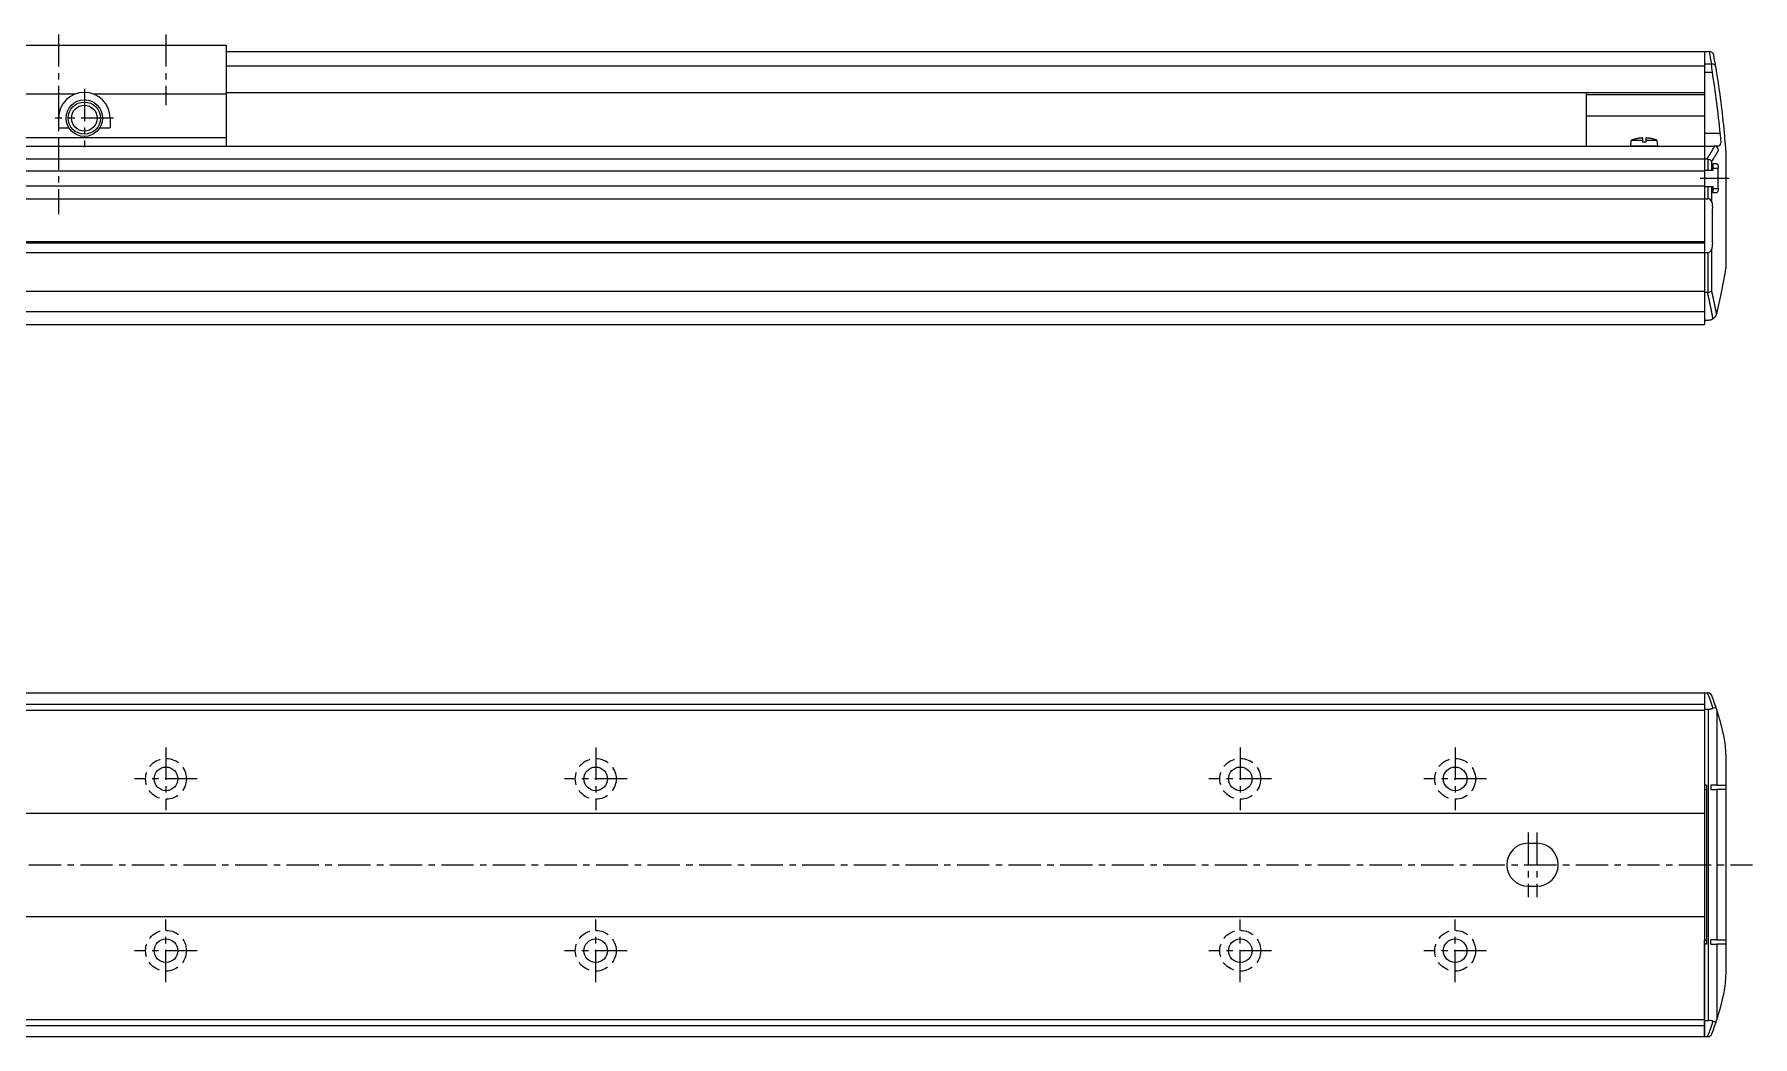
# Model space of a CAD drawing. Extents: x -693 to 100, y 35 to 506.
# Drawn here: x -303 to 96.8, y 69.3 to 302.6 of the extents above; entities that cross this region are included whole.
import ezdxf

# ---------------------------------------------------------------- set-up
doc = ezdxf.new("R2010")
doc.units = 0
doc.linetypes.add('CENTER', pattern=[12, 7.5, -1.5, 1.5, -1.5])
doc.linetypes.add('DASHED', pattern=[4.5, 3, -1.5])
doc.layers.get('0').update_dxf_attribs({"linetype": 'CONTINUOUS'})
doc.layers.add('CENTER', color=1, linetype='CENTER')

msp = doc.modelspace()

# ---------------------------------------------------------------- linework, layer by layer
at = {"color": 7, "linetype": 'CONTINUOUS'}
for p, q in [((-336.42, 300.09), (-258.42, 300.09)), ((-258.42, 300.09), (-258.42, 276.59)), ((-258.42, 298.59), (85.58, 298.59)), ((85.58, 298.59), (85.58, 236.09)), ((85.58, 298.59), (85.58, 289.09)), ((85.58, 298.59), (86.76, 298.59)), ((85.58, 298.59), (85.58, 289.09)), ((86.77, 298.59), (86.76, 298.59)), ((-258.42, 295.23), (85.58, 295.23)), ((85.58, 295.7), (87.27, 295.7)), ((85.58, 293.82), (87.43, 293.82)), ((-336.42, 288.72), (-293.5, 288.72)), ((-289.35, 288.72), (-258.42, 288.72)), ((-258.42, 289.09), (85.58, 289.09)), ((58.08, 289.09), (58.08, 276.59)), ((58.08, 288.62), (85.58, 288.62)), ((-297.42, 283.09), (-297.42, 280.84)), ((-297.42, 280.84), (-295.03, 280.84)), ((-287.82, 280.84), (-285.42, 280.84)), ((-285.42, 283.09), (-285.42, 280.84)), ((58.08, 283.63), (85.58, 283.63)), ((-504.42, 276.59), (85.58, 276.59)), ((-336.42, 278.59), (-258.42, 278.59)), ((68.43, 276.59), (68.54, 277.89)), ((74.73, 276.59), (68.43, 276.59)), ((71.18, 277.89), (68.54, 277.89)), ((71.18, 278.48), (71.18, 277.49)), ((71.98, 277.49), (71.18, 277.49)), ((71.98, 278.48), (71.98, 277.49)), ((74.61, 277.89), (71.98, 277.89)), ((74.73, 276.59), (74.61, 277.89)), ((85.58, 279.59), (89.25, 279.59)), ((85.58, 276.59), (87.82, 276.59)), ((85.58, 276.59), (85.58, 235.09)), ((88.97, 276.59), (87.82, 276.59)), ((87.82, 276.59), (87.97, 276.58)), ((89.18, 276.68), (88.97, 276.59)), ((90.48, 276.91), (90.48, 276.89)), ((-504.42, 273.59), (85.58, 273.59)), ((85.58, 273.59), (86.16, 273.59)), ((86.16, 273.59), (86.36, 273.57)), ((86.36, 273.57), (86.36, 270.99)), ((87.29, 270.99), (87.29, 273.01)), ((88.49, 272.44), (87.55, 272.44)), ((87.55, 272.44), (87.55, 270.99)), ((90.58, 275.59), (90.58, 248.09)), ((-504.42, 270.84), (85.58, 270.84)), ((85.58, 270.99), (87.55, 270.99)), ((87.55, 271.44), (88.81, 271.44)), ((88.81, 266.74), (88.81, 271.44)), ((-504.42, 267.34), (85.58, 267.34)), ((-504.42, 264.32), (85.58, 264.32)), ((85.58, 267.19), (87.55, 267.19)), ((85.58, 264.32), (86.36, 264.32)), ((86.36, 267.19), (86.36, 264.32)), ((87.29, 263.52), (87.29, 267.19)), ((87.55, 267.19), (87.55, 265.74)), ((87.55, 266.74), (88.81, 266.74)), ((87.55, 265.74), (88.49, 265.74)), ((87.43, 254.09), (87.43, 262.09)), ((-504.42, 254.39), (85.58, 254.39)), ((-504.42, 254.09), (85.58, 254.09)), ((87.29, 242.85), (87.29, 252.65)), ((-504.42, 251.85), (85.58, 251.85)), ((85.58, 251.85), (86.36, 251.85)), ((86.36, 251.85), (86.36, 242.59)), ((-504.42, 242.85), (85.58, 242.85)), ((85.58, 242.59), (86.31, 242.59)), ((86.36, 242.59), (86.31, 242.59)), ((-504.42, 238.09), (85.58, 238.09)), ((85.58, 236.09), (86.52, 236.09)), ((88.47, 237.62), (88.43, 237.48)), ((-504.42, 235.09), (85.58, 235.09)), ((-504.42, 149.3), (85.58, 149.3)), ((85.58, 149.3), (85.58, 69.3)), ((85.58, 149.3), (85.58, 126.85)), ((85.58, 149.3), (86.31, 149.3)), ((86.31, 149.3), (86.36, 149.3)), ((-504.42, 146.7), (85.58, 146.7)), ((-504.42, 145.3), (85.58, 145.3)), ((85.58, 145.55), (86.52, 145.55)), ((86.52, 73.05), (86.52, 145.55)), ((88.43, 145.51), (88.47, 145.38)), ((88.47, 145.38), (88.47, 127.8)), ((90.58, 134.95), (90.58, 83.65)), ((86.03, 127.8), (85.58, 127.8)), ((85.58, 126.85), (86.03, 126.85)), ((86.03, 127.8), (86.03, 90.8)), ((88.47, 127.8), (87.08, 127.8)), ((87.08, 127.8), (87.08, 126.8)), ((87.08, 126.8), (88.47, 126.8)), ((88.47, 127.8), (90.41, 127.8)), ((88.47, 126.8), (88.47, 91.8)), ((90.41, 126.8), (88.47, 126.8)), ((90.41, 127.8), (90.58, 127.75)), ((90.58, 126.74), (90.41, 126.8)), ((-504.42, 121.3), (85.58, 121.3)), ((44.58, 114.3), (46.58, 114.3)), ((44.58, 104.3), (46.58, 104.3)), ((-504.42, 97.3), (85.58, 97.3)), ((86.03, 91.76), (85.58, 91.75)), ((85.58, 69.3), (85.58, 91.75)), ((86.03, 90.8), (85.58, 90.8)), ((88.47, 91.8), (87.08, 91.8)), ((87.08, 90.8), (87.08, 91.8)), ((87.08, 90.8), (88.47, 90.8)), ((88.47, 91.8), (90.41, 91.8)), ((88.47, 90.8), (88.47, 73.22)), ((90.41, 90.8), (88.47, 90.8)), ((90.41, 91.8), (90.58, 91.86)), ((90.58, 90.86), (90.41, 90.8)), ((-504.42, 73.3), (85.58, 73.3)), ((85.58, 73.05), (86.52, 73.05)), ((88.47, 73.22), (88.43, 73.09)), ((-504.42, 71.9), (85.58, 71.9)), ((-504.42, 69.3), (85.58, 69.3)), ((85.58, 69.3), (86.31, 69.3)), ((86.36, 69.3), (86.31, 69.3))]:
    msp.add_line(p, q, dxfattribs=at)
for points in [[(87.43, 293.82), (87.39, 294.24), (87.34, 294.87), (87.3, 295.37), (87.27, 295.7)], [(89.18, 276.68), (89.39, 277.07), (89.48, 277.54)], [(88.49, 272.44), (88.5, 272.44), (88.61, 272.37), (88.7, 272.2), (88.76, 271.96), (88.8, 271.66), (88.81, 271.44)], [(88.81, 266.74), (88.81, 266.64), (88.78, 266.32), (88.72, 266.03), (88.63, 265.83), (88.52, 265.74), (88.49, 265.74)], [(87.29, 263.52), (87.37, 263.03), (87.43, 262.09)], [(87.43, 254.09), (87.41, 253.54), (87.29, 252.65)], [(88.47, 237.62), (89.38, 241.71), (90.16, 245.67)], [(88.43, 145.51), (88.38, 145.61), (88.23, 145.74), (87.98, 145.8), (87.58, 145.73)], [(90.16, 139.03), (89.38, 142.3), (88.47, 145.38)], [(88.47, 73.22), (89.38, 76.31), (90.16, 79.58)], [(87.58, 72.88), (87.79, 72.82), (88.1, 72.82), (88.32, 72.92), (88.43, 73.09)]]:
    msp.add_lwpolyline(points, dxfattribs=at)
for points in [[(71.18, 278.48, 0), (71.16, 278.48, 0), (71.13, 278.48, 0), (71.11, 278.47, 0), (71.09, 278.47, 0), (71.07, 278.47, 0), (71.05, 278.47, 0), (71.03, 278.47, 0), (71.01, 278.47, 0), (70.99, 278.46, 0), (70.97, 278.46, 0), (70.94, 278.46, 0), (70.92, 278.46, 0), (70.9, 278.46, 0), (70.88, 278.46, 0), (70.86, 278.45, 0), (70.84, 278.45, 0), (70.82, 278.45, 0), (70.8, 278.45, 0), (70.78, 278.45, 0), (70.75, 278.44, 0), (70.73, 278.44, 0), (70.71, 278.44, 0), (70.69, 278.44, 0), (70.67, 278.44, 0), (70.65, 278.43, 0), (70.63, 278.43, 0), (70.61, 278.43, 0), (70.59, 278.43, 0), (70.56, 278.42, 0), (70.54, 278.42, 0), (70.52, 278.42, 0), (70.5, 278.41, 0), (70.48, 278.41, 0), (70.46, 278.41, 0), (70.44, 278.4, 0), (70.42, 278.4, 0), (70.4, 278.4, 0), (70.38, 278.4, 0), (70.35, 278.39, 0), (70.33, 278.39, 0), (70.31, 278.39, 0), (70.29, 278.38, 0), (70.27, 278.38, 0), (70.25, 278.38, 0), (70.23, 278.37, 0), (70.21, 278.37, 0), (70.19, 278.37, 0), (70.17, 278.36, 0), (70.15, 278.36, 0), (70.12, 278.35, 0), (70.1, 278.35, 0), (70.08, 278.35, 0), (70.06, 278.34, 0), (70.04, 278.34, 0), (70.02, 278.33, 0), (70, 278.33, 0), (69.98, 278.32, 0), (69.96, 278.32, 0), (69.94, 278.32, 0), (69.92, 278.31, 0), (69.9, 278.31, 0), (69.88, 278.3, 0), (69.85, 278.3, 0), (69.83, 278.29, 0), (69.81, 278.29, 0), (69.79, 278.29, 0), (69.77, 278.28, 0), (69.75, 278.27, 0), (69.73, 278.27, 0), (69.71, 278.26, 0), (69.69, 278.26, 0), (69.67, 278.25, 0), (69.65, 278.25, 0), (69.63, 278.25, 0), (69.61, 278.24, 0), (69.59, 278.24, 0), (69.57, 278.23, 0), (69.55, 278.22, 0), (69.52, 278.22, 0), (69.5, 278.21, 0), (69.48, 278.21, 0), (69.46, 278.2, 0), (69.44, 278.2, 0), (69.42, 278.19, 0), (69.4, 278.19, 0), (69.38, 278.18, 0), (69.36, 278.17, 0), (69.34, 278.17, 0), (69.32, 278.16, 0), (69.3, 278.15, 0), (69.28, 278.15, 0), (69.26, 278.14, 0), (69.24, 278.14, 0), (69.22, 278.13, 0), (69.2, 278.12, 0), (69.18, 278.12, 0), (69.16, 278.11, 0), (69.14, 278.11, 0), (69.12, 278.1, 0), (69.1, 278.09, 0), (69.08, 278.09, 0), (69.06, 278.08, 0), (69.04, 278.07, 0), (69.02, 278.06, 0), (69, 278.06, 0), (68.98, 278.05, 0), (68.96, 278.05, 0), (68.94, 278.04, 0), (68.92, 278.03, 0), (68.9, 278.02, 0), (68.88, 278.02, 0), (68.86, 278.01, 0), (68.84, 278, 0), (68.82, 278, 0), (68.8, 277.99, 0), (68.78, 277.98, 0), (68.76, 277.97, 0), (68.74, 277.96, 0), (68.72, 277.96, 0), (68.7, 277.95, 0), (68.68, 277.94, 0), (68.66, 277.93, 0), (68.64, 277.93, 0), (68.62, 277.92, 0), (68.6, 277.91, 0), (68.58, 277.9, 0), (68.56, 277.89, 0), (68.54, 277.89, 0)], [(74.61, 277.89, 0), (74.59, 277.89, 0), (74.57, 277.9, 0), (74.55, 277.91, 0), (74.53, 277.92, 0), (74.51, 277.93, 0), (74.5, 277.93, 0), (74.48, 277.94, 0), (74.46, 277.95, 0), (74.44, 277.96, 0), (74.42, 277.96, 0), (74.4, 277.97, 0), (74.38, 277.98, 0), (74.36, 277.99, 0), (74.34, 278, 0), (74.32, 278, 0), (74.3, 278.01, 0), (74.28, 278.02, 0), (74.26, 278.02, 0), (74.24, 278.03, 0), (74.22, 278.04, 0), (74.2, 278.05, 0), (74.18, 278.05, 0), (74.16, 278.06, 0), (74.14, 278.06, 0), (74.12, 278.07, 0), (74.1, 278.08, 0), (74.08, 278.09, 0), (74.06, 278.09, 0), (74.04, 278.1, 0), (74.02, 278.11, 0), (74, 278.11, 0), (73.98, 278.12, 0), (73.96, 278.12, 0), (73.93, 278.13, 0), (73.91, 278.14, 0), (73.89, 278.14, 0), (73.87, 278.15, 0), (73.85, 278.15, 0), (73.83, 278.16, 0), (73.81, 278.17, 0), (73.79, 278.17, 0), (73.77, 278.18, 0), (73.75, 278.19, 0), (73.73, 278.19, 0), (73.71, 278.2, 0), (73.69, 278.2, 0), (73.67, 278.21, 0), (73.65, 278.21, 0), (73.63, 278.22, 0), (73.61, 278.22, 0), (73.59, 278.23, 0), (73.57, 278.24, 0), (73.55, 278.24, 0), (73.53, 278.25, 0), (73.51, 278.25, 0), (73.49, 278.25, 0), (73.46, 278.26, 0), (73.44, 278.26, 0), (73.42, 278.27, 0), (73.4, 278.27, 0), (73.38, 278.28, 0), (73.36, 278.29, 0), (73.34, 278.29, 0), (73.32, 278.29, 0), (73.3, 278.3, 0), (73.28, 278.3, 0), (73.26, 278.31, 0), (73.24, 278.31, 0), (73.22, 278.32, 0), (73.2, 278.32, 0), (73.17, 278.32, 0), (73.15, 278.33, 0), (73.13, 278.33, 0), (73.11, 278.34, 0), (73.09, 278.34, 0), (73.07, 278.35, 0), (73.05, 278.35, 0), (73.03, 278.35, 0), (73.01, 278.36, 0), (72.99, 278.36, 0), (72.97, 278.37, 0), (72.95, 278.37, 0), (72.92, 278.37, 0), (72.9, 278.38, 0), (72.88, 278.38, 0), (72.86, 278.38, 0), (72.84, 278.39, 0), (72.82, 278.39, 0), (72.8, 278.39, 0), (72.78, 278.4, 0), (72.76, 278.4, 0), (72.74, 278.4, 0), (72.72, 278.4, 0), (72.69, 278.41, 0), (72.67, 278.41, 0), (72.65, 278.41, 0), (72.63, 278.42, 0), (72.61, 278.42, 0), (72.59, 278.42, 0), (72.57, 278.43, 0), (72.55, 278.43, 0), (72.53, 278.43, 0), (72.51, 278.43, 0), (72.48, 278.44, 0), (72.46, 278.44, 0), (72.44, 278.44, 0), (72.42, 278.44, 0), (72.4, 278.44, 0), (72.38, 278.45, 0), (72.36, 278.45, 0), (72.34, 278.45, 0), (72.32, 278.45, 0), (72.29, 278.45, 0), (72.27, 278.46, 0), (72.25, 278.46, 0), (72.23, 278.46, 0), (72.21, 278.46, 0), (72.19, 278.46, 0), (72.17, 278.46, 0), (72.15, 278.47, 0), (72.13, 278.47, 0), (72.1, 278.47, 0), (72.08, 278.47, 0), (72.06, 278.47, 0), (72.04, 278.47, 0), (72.02, 278.48, 0), (72, 278.48, 0), (71.98, 278.48, 0)], [(86.16, 273.59, 0), (86.18, 273.61, 0), (86.19, 273.63, 0), (86.21, 273.66, 0), (86.22, 273.68, 0), (86.24, 273.7, 0), (86.26, 273.73, 0), (86.27, 273.75, 0), (86.29, 273.77, 0), (86.3, 273.79, 0), (86.32, 273.82, 0), (86.33, 273.84, 0), (86.35, 273.86, 0), (86.37, 273.89, 0), (86.38, 273.91, 0), (86.4, 273.93, 0), (86.41, 273.95, 0), (86.43, 273.98, 0), (86.44, 274, 0), (86.46, 274.02, 0), (86.47, 274.05, 0), (86.49, 274.07, 0), (86.51, 274.09, 0), (86.52, 274.12, 0), (86.54, 274.14, 0), (86.55, 274.16, 0), (86.57, 274.19, 0), (86.58, 274.21, 0), (86.6, 274.23, 0), (86.61, 274.26, 0), (86.63, 274.28, 0), (86.64, 274.3, 0), (86.66, 274.32, 0), (86.67, 274.35, 0), (86.69, 274.37, 0), (86.7, 274.39, 0), (86.72, 274.42, 0), (86.73, 274.44, 0), (86.75, 274.46, 0), (86.76, 274.49, 0), (86.78, 274.51, 0), (86.79, 274.53, 0), (86.81, 274.56, 0), (86.82, 274.58, 0), (86.84, 274.6, 0), (86.85, 274.63, 0), (86.86, 274.65, 0), (86.88, 274.67, 0), (86.89, 274.7, 0), (86.91, 274.72, 0), (86.92, 274.74, 0), (86.94, 274.77, 0), (86.95, 274.79, 0), (86.97, 274.81, 0), (86.98, 274.84, 0), (87, 274.86, 0), (87.01, 274.88, 0), (87.03, 274.91, 0), (87.04, 274.93, 0), (87.05, 274.95, 0), (87.07, 274.98, 0), (87.08, 275, 0), (87.1, 275.02, 0), (87.11, 275.05, 0), (87.12, 275.07, 0), (87.14, 275.09, 0), (87.15, 275.12, 0), (87.17, 275.14, 0), (87.18, 275.16, 0), (87.19, 275.19, 0), (87.21, 275.21, 0), (87.22, 275.23, 0), (87.24, 275.26, 0), (87.25, 275.28, 0), (87.26, 275.3, 0), (87.28, 275.33, 0), (87.29, 275.35, 0), (87.31, 275.37, 0), (87.32, 275.4, 0), (87.33, 275.42, 0), (87.35, 275.44, 0), (87.36, 275.47, 0), (87.37, 275.49, 0), (87.39, 275.51, 0), (87.4, 275.54, 0), (87.41, 275.56, 0), (87.43, 275.58, 0), (87.44, 275.61, 0), (87.46, 275.63, 0), (87.47, 275.65, 0), (87.48, 275.68, 0), (87.5, 275.7, 0), (87.51, 275.73, 0), (87.52, 275.75, 0), (87.53, 275.77, 0), (87.55, 275.8, 0), (87.56, 275.82, 0), (87.57, 275.84, 0), (87.59, 275.87, 0), (87.6, 275.89, 0), (87.61, 275.91, 0), (87.63, 275.94, 0), (87.64, 275.96, 0), (87.65, 275.99, 0), (87.66, 276.01, 0), (87.68, 276.03, 0), (87.69, 276.06, 0), (87.7, 276.08, 0), (87.72, 276.1, 0), (87.73, 276.13, 0), (87.74, 276.15, 0), (87.75, 276.17, 0), (87.77, 276.2, 0), (87.78, 276.22, 0), (87.79, 276.25, 0), (87.81, 276.27, 0), (87.82, 276.29, 0), (87.83, 276.32, 0), (87.84, 276.34, 0), (87.86, 276.36, 0), (87.87, 276.39, 0), (87.88, 276.41, 0), (87.89, 276.43, 0), (87.91, 276.46, 0), (87.92, 276.48, 0), (87.93, 276.5, 0), (87.94, 276.53, 0), (87.96, 276.55, 0), (87.97, 276.58, 0)], [(87.29, 273.01, 0), (87.3, 273.03, 0), (87.32, 273.05, 0), (87.33, 273.07, 0), (87.34, 273.09, 0), (87.36, 273.11, 0), (87.37, 273.13, 0), (87.39, 273.15, 0), (87.4, 273.17, 0), (87.41, 273.19, 0), (87.43, 273.21, 0), (87.44, 273.23, 0), (87.45, 273.25, 0), (87.47, 273.27, 0), (87.48, 273.29, 0), (87.49, 273.31, 0), (87.51, 273.33, 0), (87.52, 273.35, 0), (87.53, 273.37, 0), (87.55, 273.39, 0), (87.56, 273.41, 0), (87.57, 273.43, 0), (87.59, 273.45, 0), (87.6, 273.47, 0), (87.61, 273.49, 0), (87.63, 273.51, 0), (87.64, 273.53, 0), (87.65, 273.55, 0), (87.66, 273.57, 0), (87.68, 273.59, 0), (87.69, 273.61, 0), (87.7, 273.63, 0), (87.72, 273.65, 0), (87.73, 273.67, 0), (87.74, 273.69, 0), (87.76, 273.71, 0), (87.77, 273.73, 0), (87.78, 273.75, 0), (87.79, 273.77, 0), (87.81, 273.79, 0), (87.82, 273.81, 0), (87.83, 273.83, 0), (87.85, 273.85, 0), (87.86, 273.87, 0), (87.87, 273.89, 0), (87.88, 273.91, 0), (87.9, 273.93, 0), (87.91, 273.95, 0), (87.92, 273.97, 0), (87.93, 273.99, 0), (87.95, 274.01, 0), (87.96, 274.03, 0), (87.97, 274.05, 0), (87.99, 274.07, 0), (88, 274.09, 0), (88.01, 274.11, 0), (88.02, 274.13, 0), (88.03, 274.15, 0), (88.05, 274.17, 0), (88.06, 274.19, 0), (88.07, 274.21, 0), (88.08, 274.23, 0), (88.1, 274.25, 0), (88.11, 274.27, 0), (88.12, 274.29, 0), (88.13, 274.31, 0), (88.14, 274.33, 0), (88.16, 274.35, 0), (88.17, 274.37, 0), (88.18, 274.39, 0), (88.19, 274.41, 0), (88.21, 274.43, 0), (88.22, 274.45, 0), (88.23, 274.47, 0), (88.24, 274.49, 0), (88.25, 274.51, 0), (88.27, 274.53, 0), (88.28, 274.55, 0), (88.29, 274.57, 0), (88.3, 274.59, 0), (88.31, 274.61, 0), (88.33, 274.63, 0), (88.34, 274.65, 0), (88.35, 274.67, 0), (88.36, 274.69, 0), (88.37, 274.71, 0), (88.38, 274.73, 0), (88.4, 274.75, 0), (88.41, 274.77, 0), (88.42, 274.79, 0), (88.43, 274.81, 0), (88.44, 274.83, 0), (88.46, 274.86, 0), (88.47, 274.88, 0), (88.48, 274.89, 0), (88.49, 274.92, 0), (88.5, 274.94, 0), (88.51, 274.96, 0), (88.53, 274.98, 0), (88.54, 275, 0), (88.55, 275.02, 0), (88.56, 275.04, 0), (88.57, 275.06, 0), (88.58, 275.08, 0), (88.59, 275.1, 0), (88.61, 275.12, 0), (88.62, 275.14, 0), (88.63, 275.16, 0), (88.64, 275.18, 0), (88.65, 275.2, 0), (88.66, 275.22, 0), (88.67, 275.24, 0), (88.68, 275.26, 0), (88.69, 275.28, 0), (88.71, 275.3, 0), (88.72, 275.32, 0), (88.73, 275.34, 0), (88.74, 275.36, 0), (88.75, 275.38, 0), (88.76, 275.4, 0), (88.77, 275.42, 0), (88.78, 275.44, 0), (88.79, 275.46, 0), (88.81, 275.49, 0), (88.82, 275.5, 0), (88.83, 275.53, 0), (88.84, 275.55, 0), (88.85, 275.57, 0), (88.86, 275.59, 0)], [(87.58, 236.39, 0), (87.58, 236.44, 0), (87.57, 236.49, 0), (87.56, 236.54, 0), (87.55, 236.59, 0), (87.54, 236.64, 0), (87.53, 236.69, 0), (87.52, 236.74, 0), (87.51, 236.78, 0), (87.5, 236.83, 0), (87.49, 236.88, 0), (87.48, 236.93, 0), (87.47, 236.98, 0), (87.47, 237.03, 0), (87.46, 237.08, 0), (87.45, 237.13, 0), (87.44, 237.18, 0), (87.43, 237.22, 0), (87.42, 237.27, 0), (87.41, 237.32, 0), (87.4, 237.37, 0), (87.39, 237.42, 0), (87.38, 237.47, 0), (87.37, 237.52, 0), (87.36, 237.56, 0), (87.35, 237.61, 0), (87.34, 237.66, 0), (87.33, 237.71, 0), (87.32, 237.76, 0), (87.31, 237.81, 0), (87.31, 237.86, 0), (87.3, 237.91, 0), (87.29, 237.96, 0), (87.28, 238, 0), (87.27, 238.05, 0), (87.26, 238.1, 0), (87.25, 238.15, 0), (87.24, 238.2, 0), (87.23, 238.25, 0), (87.22, 238.29, 0), (87.21, 238.34, 0), (87.2, 238.39, 0), (87.19, 238.44, 0), (87.18, 238.49, 0), (87.17, 238.54, 0), (87.16, 238.59, 0), (87.15, 238.64, 0), (87.14, 238.68, 0), (87.13, 238.73, 0), (87.12, 238.78, 0), (87.11, 238.83, 0), (87.1, 238.88, 0), (87.09, 238.93, 0), (87.08, 238.97, 0), (87.07, 239.02, 0), (87.06, 239.07, 0), (87.05, 239.12, 0), (87.04, 239.17, 0), (87.03, 239.22, 0), (87.02, 239.27, 0), (87.01, 239.31, 0), (87, 239.36, 0), (86.99, 239.41, 0), (86.98, 239.46, 0), (86.97, 239.51, 0), (86.96, 239.56, 0), (86.95, 239.6, 0), (86.94, 239.65, 0), (86.93, 239.7, 0), (86.92, 239.75, 0), (86.91, 239.8, 0), (86.9, 239.85, 0), (86.89, 239.9, 0), (86.88, 239.94, 0), (86.87, 239.99, 0), (86.86, 240.04, 0), (86.85, 240.09, 0), (86.84, 240.14, 0), (86.83, 240.19, 0), (86.82, 240.23, 0), (86.81, 240.28, 0), (86.8, 240.33, 0), (86.79, 240.38, 0), (86.78, 240.43, 0), (86.77, 240.47, 0), (86.76, 240.52, 0), (86.75, 240.57, 0), (86.74, 240.62, 0), (86.73, 240.67, 0), (86.72, 240.72, 0), (86.71, 240.76, 0), (86.7, 240.81, 0), (86.69, 240.86, 0), (86.68, 240.91, 0), (86.67, 240.96, 0), (86.66, 241, 0), (86.65, 241.05, 0), (86.64, 241.1, 0), (86.63, 241.15, 0), (86.62, 241.2, 0), (86.61, 241.24, 0), (86.59, 241.29, 0), (86.58, 241.34, 0), (86.57, 241.39, 0), (86.56, 241.44, 0), (86.55, 241.49, 0), (86.54, 241.53, 0), (86.53, 241.58, 0), (86.52, 241.63, 0), (86.51, 241.68, 0), (86.5, 241.72, 0), (86.49, 241.77, 0), (86.48, 241.82, 0), (86.47, 241.87, 0), (86.46, 241.92, 0), (86.45, 241.97, 0), (86.44, 242.01, 0), (86.43, 242.06, 0), (86.41, 242.11, 0), (86.4, 242.16, 0), (86.39, 242.2, 0), (86.38, 242.25, 0), (86.37, 242.3, 0), (86.36, 242.35, 0), (86.35, 242.4, 0), (86.34, 242.44, 0), (86.33, 242.49, 0), (86.32, 242.54, 0), (86.31, 242.59, 0)], [(88.43, 237.48, 0), (88.42, 237.52, 0), (88.41, 237.56, 0), (88.4, 237.6, 0), (88.39, 237.65, 0), (88.38, 237.69, 0), (88.38, 237.73, 0), (88.37, 237.77, 0), (88.36, 237.82, 0), (88.35, 237.86, 0), (88.34, 237.9, 0), (88.33, 237.94, 0), (88.33, 237.99, 0), (88.32, 238.03, 0), (88.31, 238.07, 0), (88.3, 238.11, 0), (88.29, 238.16, 0), (88.28, 238.2, 0), (88.28, 238.24, 0), (88.27, 238.28, 0), (88.26, 238.32, 0), (88.25, 238.37, 0), (88.24, 238.41, 0), (88.23, 238.45, 0), (88.23, 238.49, 0), (88.22, 238.54, 0), (88.21, 238.58, 0), (88.2, 238.62, 0), (88.19, 238.66, 0), (88.18, 238.71, 0), (88.17, 238.75, 0), (88.17, 238.79, 0), (88.16, 238.83, 0), (88.15, 238.87, 0), (88.14, 238.92, 0), (88.13, 238.96, 0), (88.12, 239, 0), (88.11, 239.04, 0), (88.11, 239.09, 0), (88.1, 239.13, 0), (88.09, 239.17, 0), (88.08, 239.21, 0), (88.07, 239.25, 0), (88.06, 239.3, 0), (88.06, 239.34, 0), (88.05, 239.38, 0), (88.04, 239.42, 0), (88.03, 239.46, 0), (88.02, 239.51, 0), (88.01, 239.55, 0), (88, 239.59, 0), (87.99, 239.63, 0), (87.99, 239.68, 0), (87.98, 239.72, 0), (87.97, 239.76, 0), (87.96, 239.8, 0), (87.95, 239.84, 0), (87.94, 239.88, 0), (87.93, 239.93, 0), (87.92, 239.97, 0), (87.91, 240.01, 0), (87.91, 240.05, 0), (87.9, 240.1, 0), (87.89, 240.14, 0), (87.88, 240.18, 0), (87.87, 240.22, 0), (87.86, 240.26, 0), (87.85, 240.31, 0), (87.84, 240.35, 0), (87.83, 240.39, 0), (87.83, 240.43, 0), (87.82, 240.47, 0), (87.81, 240.52, 0), (87.8, 240.56, 0), (87.79, 240.6, 0), (87.78, 240.64, 0), (87.77, 240.68, 0), (87.76, 240.72, 0), (87.75, 240.77, 0), (87.75, 240.81, 0), (87.74, 240.85, 0), (87.73, 240.89, 0), (87.72, 240.94, 0), (87.71, 240.98, 0), (87.7, 241.02, 0), (87.69, 241.06, 0), (87.68, 241.1, 0), (87.67, 241.14, 0), (87.66, 241.19, 0), (87.66, 241.23, 0), (87.65, 241.27, 0), (87.64, 241.31, 0), (87.63, 241.35, 0), (87.62, 241.4, 0), (87.61, 241.44, 0), (87.6, 241.48, 0), (87.59, 241.52, 0), (87.58, 241.56, 0), (87.57, 241.6, 0), (87.56, 241.65, 0), (87.55, 241.69, 0), (87.54, 241.73, 0), (87.53, 241.77, 0), (87.53, 241.81, 0), (87.52, 241.85, 0), (87.51, 241.9, 0), (87.5, 241.94, 0), (87.49, 241.98, 0), (87.48, 242.02, 0), (87.47, 242.06, 0), (87.46, 242.1, 0), (87.45, 242.15, 0), (87.44, 242.19, 0), (87.43, 242.23, 0), (87.42, 242.27, 0), (87.41, 242.31, 0), (87.4, 242.35, 0), (87.4, 242.4, 0), (87.39, 242.44, 0), (87.38, 242.48, 0), (87.37, 242.52, 0), (87.36, 242.56, 0), (87.35, 242.6, 0), (87.34, 242.65, 0), (87.33, 242.69, 0), (87.32, 242.73, 0), (87.31, 242.77, 0), (87.3, 242.81, 0), (87.29, 242.85, 0)], [(86.52, 145.55, 0), (86.53, 145.55, 0), (86.54, 145.55, 0), (86.55, 145.55, 0), (86.56, 145.55, 0), (86.56, 145.55, 0), (86.57, 145.55, 0), (86.58, 145.55, 0), (86.59, 145.55, 0), (86.6, 145.55, 0), (86.61, 145.55, 0), (86.62, 145.55, 0), (86.63, 145.55, 0), (86.63, 145.55, 0), (86.64, 145.55, 0), (86.65, 145.55, 0), (86.66, 145.55, 0), (86.67, 145.55, 0), (86.68, 145.55, 0), (86.69, 145.55, 0), (86.7, 145.55, 0), (86.7, 145.55, 0), (86.71, 145.55, 0), (86.72, 145.55, 0), (86.73, 145.56, 0), (86.74, 145.56, 0), (86.75, 145.56, 0), (86.76, 145.56, 0), (86.76, 145.56, 0), (86.77, 145.56, 0), (86.78, 145.56, 0), (86.79, 145.56, 0), (86.8, 145.56, 0), (86.81, 145.56, 0), (86.82, 145.56, 0), (86.83, 145.56, 0), (86.83, 145.56, 0), (86.84, 145.56, 0), (86.85, 145.56, 0), (86.86, 145.56, 0), (86.87, 145.57, 0), (86.88, 145.57, 0), (86.89, 145.57, 0), (86.89, 145.57, 0), (86.9, 145.57, 0), (86.91, 145.57, 0), (86.92, 145.57, 0), (86.93, 145.57, 0), (86.94, 145.57, 0), (86.95, 145.57, 0), (86.95, 145.58, 0), (86.96, 145.58, 0), (86.97, 145.58, 0), (86.98, 145.58, 0), (86.99, 145.58, 0), (87, 145.58, 0), (87.01, 145.58, 0), (87.01, 145.58, 0), (87.02, 145.59, 0), (87.03, 145.59, 0), (87.04, 145.59, 0), (87.05, 145.59, 0), (87.06, 145.59, 0), (87.07, 145.59, 0), (87.07, 145.59, 0), (87.08, 145.59, 0), (87.09, 145.6, 0), (87.1, 145.6, 0), (87.11, 145.6, 0), (87.12, 145.6, 0), (87.12, 145.6, 0), (87.13, 145.6, 0), (87.14, 145.6, 0), (87.15, 145.61, 0), (87.16, 145.61, 0), (87.17, 145.61, 0), (87.17, 145.61, 0), (87.18, 145.61, 0), (87.19, 145.62, 0), (87.2, 145.62, 0), (87.21, 145.62, 0), (87.22, 145.62, 0), (87.22, 145.62, 0), (87.23, 145.62, 0), (87.24, 145.63, 0), (87.25, 145.63, 0), (87.26, 145.63, 0), (87.26, 145.63, 0), (87.27, 145.63, 0), (87.28, 145.63, 0), (87.29, 145.64, 0), (87.3, 145.64, 0), (87.31, 145.64, 0), (87.31, 145.64, 0), (87.32, 145.65, 0), (87.33, 145.65, 0), (87.34, 145.65, 0), (87.34, 145.65, 0), (87.35, 145.65, 0), (87.36, 145.66, 0), (87.37, 145.66, 0), (87.38, 145.66, 0), (87.39, 145.66, 0), (87.39, 145.66, 0), (87.4, 145.67, 0), (87.41, 145.67, 0), (87.42, 145.67, 0), (87.42, 145.67, 0), (87.43, 145.68, 0), (87.44, 145.68, 0), (87.45, 145.68, 0), (87.46, 145.68, 0), (87.46, 145.69, 0), (87.47, 145.69, 0), (87.48, 145.69, 0), (87.49, 145.69, 0), (87.49, 145.69, 0), (87.5, 145.7, 0), (87.51, 145.7, 0), (87.52, 145.7, 0), (87.53, 145.7, 0), (87.53, 145.71, 0), (87.54, 145.71, 0), (87.55, 145.71, 0), (87.56, 145.72, 0), (87.56, 145.72, 0), (87.57, 145.72, 0), (87.58, 145.72, 0), (87.58, 145.72, 0)], [(87.58, 72.88, 0), (87.58, 72.88, 0), (87.57, 72.88, 0), (87.56, 72.88, 0), (87.56, 72.89, 0), (87.55, 72.89, 0), (87.54, 72.89, 0), (87.53, 72.9, 0), (87.53, 72.9, 0), (87.52, 72.9, 0), (87.51, 72.9, 0), (87.5, 72.91, 0), (87.49, 72.91, 0), (87.49, 72.91, 0), (87.48, 72.91, 0), (87.47, 72.91, 0), (87.46, 72.92, 0), (87.46, 72.92, 0), (87.45, 72.92, 0), (87.44, 72.92, 0), (87.43, 72.93, 0), (87.42, 72.93, 0), (87.42, 72.93, 0), (87.41, 72.93, 0), (87.4, 72.94, 0), (87.39, 72.94, 0), (87.39, 72.94, 0), (87.38, 72.94, 0), (87.37, 72.94, 0), (87.36, 72.95, 0), (87.35, 72.95, 0), (87.34, 72.95, 0), (87.34, 72.95, 0), (87.33, 72.95, 0), (87.32, 72.96, 0), (87.31, 72.96, 0), (87.31, 72.96, 0), (87.3, 72.96, 0), (87.29, 72.97, 0), (87.28, 72.97, 0), (87.27, 72.97, 0), (87.26, 72.97, 0), (87.26, 72.97, 0), (87.25, 72.97, 0), (87.24, 72.98, 0), (87.23, 72.98, 0), (87.22, 72.98, 0), (87.22, 72.98, 0), (87.21, 72.98, 0), (87.2, 72.99, 0), (87.19, 72.99, 0), (87.18, 72.99, 0), (87.17, 72.99, 0), (87.17, 72.99, 0), (87.16, 72.99, 0), (87.15, 73, 0), (87.14, 73, 0), (87.13, 73, 0), (87.12, 73, 0), (87.12, 73, 0), (87.11, 73, 0), (87.1, 73, 0), (87.09, 73.01, 0), (87.08, 73.01, 0), (87.07, 73.01, 0), (87.07, 73.01, 0), (87.06, 73.01, 0), (87.05, 73.01, 0), (87.04, 73.01, 0), (87.03, 73.02, 0), (87.02, 73.02, 0), (87.01, 73.02, 0), (87.01, 73.02, 0), (87, 73.02, 0), (86.99, 73.02, 0), (86.98, 73.02, 0), (86.97, 73.02, 0), (86.96, 73.03, 0), (86.95, 73.03, 0), (86.95, 73.03, 0), (86.94, 73.03, 0), (86.93, 73.03, 0), (86.92, 73.03, 0), (86.91, 73.03, 0), (86.9, 73.03, 0), (86.89, 73.03, 0), (86.89, 73.03, 0), (86.88, 73.04, 0), (86.87, 73.04, 0), (86.86, 73.04, 0), (86.85, 73.04, 0), (86.84, 73.04, 0), (86.83, 73.04, 0), (86.83, 73.04, 0), (86.82, 73.04, 0), (86.81, 73.04, 0), (86.8, 73.04, 0), (86.79, 73.04, 0), (86.78, 73.04, 0), (86.77, 73.04, 0), (86.76, 73.05, 0), (86.76, 73.05, 0), (86.75, 73.05, 0), (86.74, 73.05, 0), (86.73, 73.05, 0), (86.72, 73.05, 0), (86.71, 73.05, 0), (86.7, 73.05, 0), (86.7, 73.05, 0), (86.69, 73.05, 0), (86.68, 73.05, 0), (86.67, 73.05, 0), (86.66, 73.05, 0), (86.65, 73.05, 0), (86.64, 73.05, 0), (86.63, 73.05, 0), (86.63, 73.05, 0), (86.62, 73.05, 0), (86.61, 73.05, 0), (86.6, 73.05, 0), (86.59, 73.05, 0), (86.58, 73.05, 0), (86.57, 73.05, 0), (86.56, 73.05, 0), (86.56, 73.05, 0), (86.55, 73.05, 0), (86.54, 73.05, 0), (86.53, 73.05, 0), (86.52, 73.05, 0)]]:
    msp.add_polyline3d(points, dxfattribs=at)
for centre, radius in [((-291.42, 283.09), 4.25), ((-291.42, 283.09), 3.75), ((-291.42, 283.09), 3), ((-272.42, 129.3), 2.75), ((-172.42, 129.3), 2.75), ((-22.42, 129.3), 2.75), ((27.58, 129.3), 2.75), ((-272.42, 89.3), 2.75), ((-172.42, 89.3), 2.75), ((-22.42, 89.3), 2.75), ((27.58, 89.3), 2.75)]:
    msp.add_circle(centre, radius, dxfattribs=at)
at = {"color": 3, "linetype": 'DASHED'}
for centre in [(-272.42, 129.3), (-172.42, 129.3), (-22.42, 129.3), (27.58, 129.3), (-272.42, 89.3), (-172.42, 89.3), (-22.42, 89.3), (27.58, 89.3)]:
    msp.add_circle(centre, 4.75, dxfattribs=at)
at = {"color": 7, "linetype": 'CONTINUOUS'}
for centre, radius, start, end in [((-108.92, 262.39), 199, 9.6347, 10.4791), ((86.77, 297.59), 1, 10.4615, 90), ((-108.92, 261.45), 200, 9.6347, 10.4615), ((87.32, 294.74), 0.959, 11.1474, 92.704), ((-108.92, 261.45), 199, 5.2282, 9.3604), ((-108.92, 261.45), 200, 9.3604, 9.6347), ((-108.92, 261.45), 200, 5.2282, 9.3604), ((-291.42, 283.09), 6, 0, 180), ((87.78, 275.51), 1.08, 4.0708, 80.082), ((-22.77, 265.92), 112.85, 5.9119, 6.9562), ((-108.92, 261.45), 200, 4.4273, 5.2282), ((-108.92, 261.45), 200, 4.0523, 4.4273), ((86.15, 272.16), 1.42, 36.7839, 81.5243), ((86.38, 263.4), 0.923, 7.4585, 90.9988), ((86.38, 252.77), 0.92, 268.8348, 352.7079), ((-57.42, 272.5), 150, 349.695, 350.6332), ((86.36, 244.37), 1.78, 270.0827, 301.7133), ((86.52, 238.09), 2, 270, 302.1468), ((86.52, 238.09), 2, 302.1468, 342.2552), ((31.42, 127.67), 59, 17.8226, 21.5109), ((86.36, 148.3), 1, 21.3711, 90), ((31.42, 126.8), 60, 18.1668, 21.3711), ((70.58, 134.95), 20, 0, 11.7572), ((44.58, 109.3), 5, 90, 270), ((46.58, 109.3), 5, 270, 90), ((70.58, 83.65), 20, 348.2428, 0), ((31.42, 90.93), 59, 338.4891, 342.1774), ((31.42, 91.8), 60, 338.6289, 341.8332), ((86.36, 70.3), 1, 270, 338.6289)]:
    msp.add_arc(centre, radius, start, end, dxfattribs=at)
msp.add_point((71.58, 276.59), dxfattribs=at)
msp.add_point((71.58, 276.59), dxfattribs=at)
at = {"layer": 'CENTER', "color": 1, "linetype": 'CENTER'}
for p, q in [((-297.42, 302.59), (-297.42, 260.71)), ((-272.42, 302.59), (-272.42, 286.13)), ((-291.42, 289.88), (-291.42, 276.3)), ((-284.63, 283.09), (-298.21, 283.09)), ((84.57, 269.09), (91.35, 269.09)), ((-272.42, 136.59), (-272.42, 122.01)), ((-172.42, 136.59), (-172.42, 122.01)), ((-22.42, 136.59), (-22.42, 122.01)), ((27.58, 136.59), (27.58, 122.01)), ((-265.13, 129.3), (-279.71, 129.3)), ((-165.13, 129.3), (-179.71, 129.3)), ((-15.13, 129.3), (-29.71, 129.3)), ((34.87, 129.3), (20.29, 129.3)), ((44.58, 116.84), (44.58, 101.76)), ((46.58, 116.84), (46.58, 101.76)), ((-544.34, 109.3), (96.8, 109.3)), ((-272.42, 82.01), (-272.42, 96.59)), ((-172.42, 82.01), (-172.42, 96.59)), ((-22.42, 82.01), (-22.42, 96.59)), ((27.58, 82.01), (27.58, 96.59)), ((-265.13, 89.3), (-279.71, 89.3)), ((-165.13, 89.3), (-179.71, 89.3)), ((-15.13, 89.3), (-29.71, 89.3)), ((34.87, 89.3), (20.29, 89.3))]:
    msp.add_line(p, q, dxfattribs=at)

doc.saveas('drawing.dxf')
